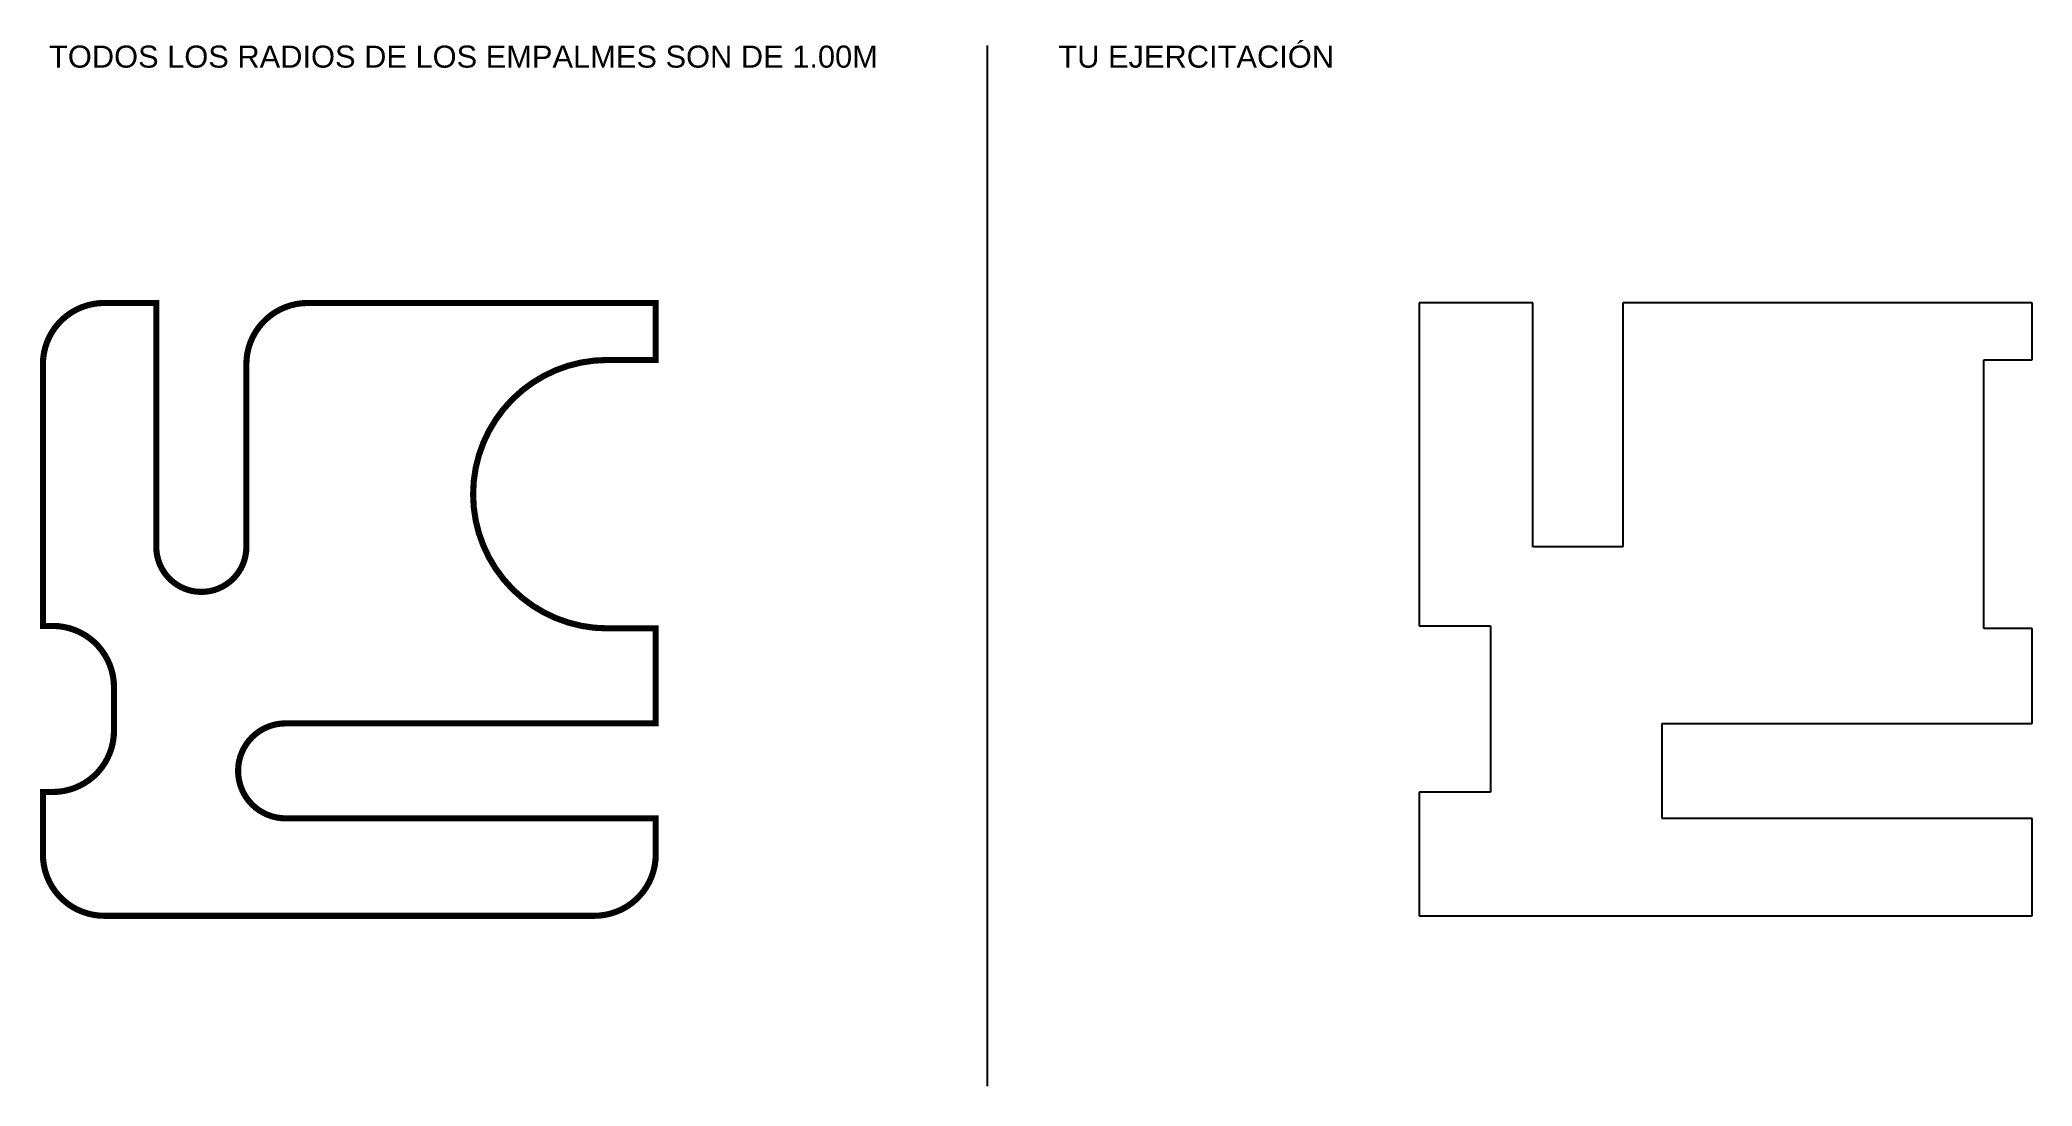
# Model space of a CAD drawing. Header units: metres. Extents: x 15.7 to 48.2, y 12.1 to 29.2.
import ezdxf

# ---------------------------------------------------------------- set-up
doc = ezdxf.new("R2010")
doc.units = ezdxf.units.M
doc.styles.get("Standard").update_dxf_attribs({"font": 'arial.ttf'})

msp = doc.modelspace()

# ---------------------------------------------------------------- linework, layer by layer
for p, q in [((31.2, 29.08), (31.2, 12.1)), ((40.1, 24.88), (38.25, 24.88)), ((38.25, 24.88), (38.25, 19.61)), ((40.1, 20.9), (40.1, 24.88)), ((48.25, 24.88), (41.57, 24.88)), ((41.57, 24.88), (41.57, 20.9)), ((48.25, 23.95), (48.25, 24.88)), ((47.46, 19.57), (47.46, 23.95)), ((47.46, 23.95), (48.25, 23.95)), ((41.57, 20.9), (40.1, 20.9)), ((38.25, 19.61), (39.41, 19.61)), ((39.41, 19.61), (39.41, 16.9)), ((48.25, 19.57), (47.46, 19.57)), ((48.25, 18.02), (48.25, 19.57)), ((42.21, 16.47), (42.21, 18.02)), ((42.21, 18.02), (48.25, 18.02)), ((39.41, 16.9), (38.25, 16.9)), ((38.25, 16.9), (38.25, 14.88)), ((48.25, 16.47), (42.21, 16.47)), ((48.25, 14.88), (48.25, 16.47)), ((38.25, 14.88), (48.25, 14.88))]:
    msp.add_line(p, q)
at = {"color": 8, "const_width": 0.1}
msp.add_lwpolyline([(19.11, 23.88, -0.414214), (20.11, 24.88), (25.79, 24.88), (25.79, 23.95), (25, 23.95, 1), (25, 19.57), (25.79, 19.57), (25.79, 18.02), (19.75, 18.02, 1), (19.75, 16.47), (25.79, 16.47), (25.79, 15.88, -0.414214), (24.79, 14.88), (16.79, 14.88, -0.414214), (15.79, 15.88), (15.79, 16.9), (15.95, 16.9, 0.414214), (16.95, 17.9), (16.95, 18.61, 0.414214), (15.95, 19.61), (15.79, 19.61), (15.79, 23.88, -0.414214), (16.79, 24.88), (17.64, 24.88), (17.64, 20.9, 1), (19.11, 20.9)], format="xyb", close=True, dxfattribs=at)

# ---------------------------------------------------------------- texts
at = {"char_height": 0.36, "attachment_point": 1}
for s, insert in [('TODOS LOS RADIOS DE LOS EMPALMES SON DE 1.00M', (15.89, 29.08)), ('TU EJERCITACIÓN', (32.36, 29.08))]:
    msp.add_mtext_dynamic_manual_height_columns(s, width=20.1, gutter_width=12.5, heights=[0], dxfattribs=dict(at, insert=insert))

doc.saveas('drawing.dxf')
